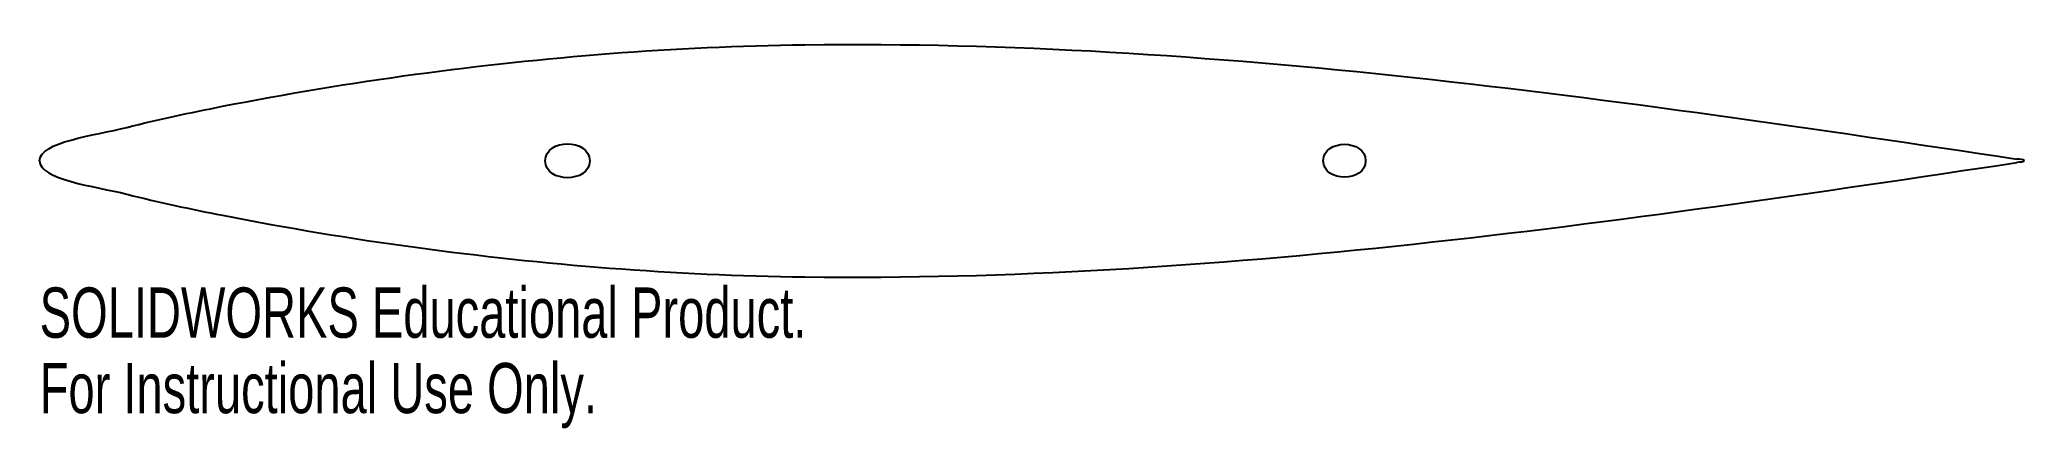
# Model space of a CAD drawing. Header units: millimetres. Extents: x 821 to 1012, y -26 to 12.
import ezdxf

# ---------------------------------------------------------------- set-up
doc = ezdxf.new("R2010")
doc.units = ezdxf.units.MM
doc.styles.add('SLDTEXTSTYLE0', font='TXT', dxfattribs={"width": 0.7})

msp = doc.modelspace()

# ---------------------------------------------------------------- linework, layer by layer
at = {"color": 7, "linetype": 'Continuous', "lineweight": 25}
for points in [[(895.01, 11.16), (934.16, 11.64), (973.02, 5.93), (1011.48, 0.17)], [(870.06, 0), (870.06, 2.17), (874.33, 2.17), (874.33, 0)], [(944.83, 0), (944.83, 2.11), (948.89, 2.11), (948.89, 0)], [(874.33, 0), (874.33, -2.17), (870.06, -2.17), (870.06, 0)], [(948.89, 0), (948.89, -2.11), (944.83, -2.11), (944.83, 0)], [(1012.19, 0), (1012.19, 0.14), (1011.74, 0.13), (1011.48, 0.17)], [(895.01, -11.16), (934.16, -11.64), (973.02, -5.93), (1011.48, -0.17)], [(1012.19, 0), (1012.19, -0.14), (1011.74, -0.13), (1011.48, -0.17)]]:
    msp.add_open_spline(points, degree=3, dxfattribs=at)
for points in [[(821.47, 0), (821.47, 1.83), (826.71, 2.42), (832.98, 4), (835.93, 4.63), (845.24, 6.45), (851.34, 7.47), (870.04, 10), (882.42, 11), (895.01, 11.16)], [(821.47, 0), (821.47, -1.83), (826.71, -2.42), (832.98, -4), (835.93, -4.63), (845.24, -6.45), (851.34, -7.47), (870.04, -10), (882.42, -11), (895.01, -11.16)]]:
    msp.add_open_spline(points, degree=3, knots=[0, 0, 0, 0, 0.125, 0.125, 0.25, 0.25, 0.5, 0.5, 1, 1, 1, 1], dxfattribs=at)

# ---------------------------------------------------------------- texts
at = {"color": 7, "linetype": 'Continuous', "char_height": 4.8336, "attachment_point": 1, "style": 'SLDTEXTSTYLE0'}
for s, insert in [('SOLIDWORKS Educational Product.', (821.47, -12.18)), ('For Instructional Use Only.', (821.47, -19.43))]:
    msp.add_mtext(s, dxfattribs=dict(at, insert=insert))

doc.saveas('drawing.dxf')
